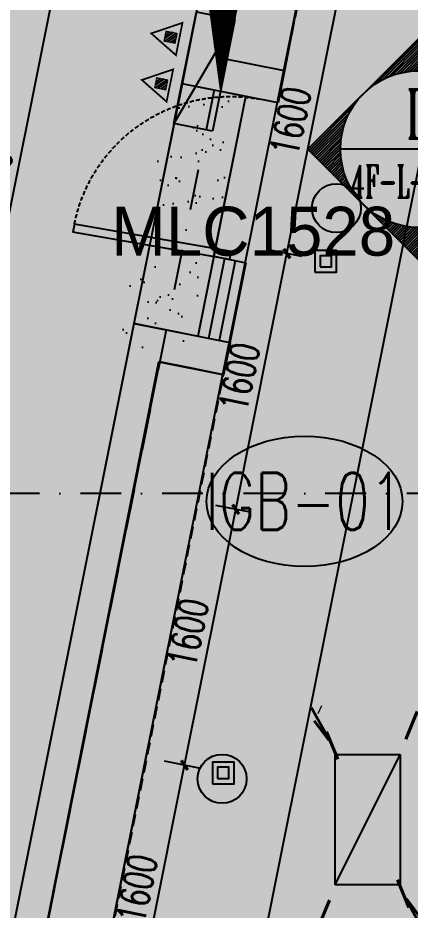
# Model space of a CAD drawing. Extents: x -354516 to 794396, y -401250 to -150594.
# Drawn here: x 13857 to 16260, y -354005 to -348533 of the extents above; entities that cross this region are included whole.
import ezdxf
from ezdxf.enums import TextEntityAlignment as Align

# ---------------------------------------------------------------- set-up
doc = ezdxf.new("R2010")
doc.units = 0
doc.header["$LTSCALE"] = 1000
doc.header["$MEASUREMENT"] = 0
for name, pattern in [('$0$HIDDEN', [0.375, 0.25, -0.125, 0, 0]), ('DASH', [0.35, 0.25, -0.1]), ('DASHDOT2', [0.5, 0.25, -0.125, 0, -0.125]), ('DOTE', [2.4200000000000004, 2, -0.2, 0.02, -0.2])]:
    doc.linetypes.add(name, pattern=pattern)
for name, color, linetype in [('0-吊顶材质', 251, 'Continuous'), ('0-吊顶边界', 36, 'Continuous'), ('0-灯具', 20, 'Continuous'), ('0-灯具修改0109', 140, 'Continuous'), ('A-轴线1', 1, 'DOTE'), ('A填-灰度80', 252, 'Continuous'), ('A标-文字', 7, 'Continuous'), ('A标-索引', 3, 'Continuous'), ('M-DUCT-S-DIFF', 6, 'DASH'), ('PUB_DIM', 3, 'Continuous'), ('S-PLT', 30, 'Continuous'), ('S-XP', 1, 'Continuous'), ('S-XP-LG', 32, 'Continuous'), ('S-消火栓', 20, 'Continuous'), ('SN', 3, 'Continuous'), ('text', 7, 'Continuous'), ('TWT_TEXT', 7, 'Continuous'), ('WALL', 2, 'Continuous'), ('WINDOW', 4, 'Continuous'), ('Z-110', 110, 'Continuous'), ('墙体', 7, 'Continuous'), ('家具1', 61, 'Continuous'), ('门图', 134, 'Continuous')]:
    doc.layers.add(name, color=color, linetype=linetype)
doc.layers.add('0-地面材质_material hatch', color=251, linetype='Continuous', transparency=0.3)
doc.layers.add('S-XIAO', color=30, linetype='Continuous', lineweight=5)
doc.layers.add('修改', color=1, linetype='Continuous', plot=False)
doc.styles.add('DIM_FONT', font='SIMPLEX', dxfattribs={"width": 0.7, "bigfont": 'GBCBIG'})
doc.styles.add('HT', font='romant.shx', dxfattribs={"width": 0.8, "bigfont": 'tjhts.shx'})
doc.styles.add('HZ', font='tjromans.shx', dxfattribs={"width": 0.7, "bigfont": 'tjhztxt.shx'})
doc.styles.add('romans', font='romans', dxfattribs={"width": 0.7})
doc.styles.add('Word-n', font='stylu.ttf')
doc.dimstyles.new('_TCH_ARCH&&50', dxfattribs={"dimscale": 0.5, "dimtxt": 350, "dimasz": 100, "dimexe": 250, "dimexo": 300, "dimgap": 100, "dimtad": 1, "dimdec": 0, "dimzin": 0, "dimdsep": 46, "dimtxsty": 'DIM_FONT', "dimblk": 'ARCHTICK', "dimcen": 0.09, "dimclrd": 3, "dimclre": 3, "dimclrt": 7, "dimazin": 2, "dimtfac": 1, "dimtdec": 0, "dimtix": 1, "dimtmove": 2, "dimatfit": 3, "dimfxl": 0, "dimtolj": 1, "dimtzin": 0, "dimarcsym": 0})

# ---------------------------------------------------------------- blocks, each defined once
blk = doc.blocks.new('TJ-FK3')
for p, q in [((0.5, 0.5000000000109139), (-0.5, 0.5000000000109139)), ((-0.5, 0.5000000000109139), (-0.5, -0.5000000000109139)), ((0.5, -0.5000000000109139), (0.5, 0.5000000000109139)), ((-0.5, -0.5000000000109139), (0.5, -0.5000000000109139))]:
    blk.add_line(p, q)
at = {"color": 95}
blk.add_line((-0.5, -0.5000000000109139), (0.5, 0.5000000000109139), dxfattribs=at)
at = {"color": 95, "style": 'romans'}
for height, rotation, text_generation_flag, width, p in [(0.654350400000001, 311.9912634688246, 4, 0.7999999999999938, (-0.946558161143912, 1.379098507117305)), (0.654350400000001, 48.00873653117544, 6, 0.7999999999999938, (0.946558161143912, 1.379098507117305)), (0.4436329971176305, 320.4926385295876, 4, 0.7999999999999909, (-0.7543717489952542, 0.9428834698555875)), (0.1337774737157268, 41.99126346882271, 4, 0.7999999999999959, (-0.8762879117875855, 0.7825028944571386)), (0.4436329971176255, 123.4898884080581, 6, 0.8000000000000188, (-0.9503797233537625, 0.7664512077863037)), (0.4436329971176255, 236.5101115919419, 4, 0.8000000000000188, (0.9503797233537625, 0.7664512077863037)), (0.4436329971176305, 39.50736147041247, 6, 0.7999999999999909, (0.7543717489952542, 0.9428834698555875)), (0.1337774737157268, 318.0087365311772, 6, 0.7999999999999959, (0.8762879117875855, 0.7825028944571386)), (0.4436329971176305, 219.5073614704124, 6, 0.7999999999999909, (-0.7543717489952542, -0.9428834698555875)), (0.4436329971176255, 56.51011159194187, 4, 0.8000000000000188, (-0.9503797233537625, -0.7664512077863037)), (0.4436329971176255, 303.4898884080581, 6, 0.8000000000000188, (0.9503797233537625, -0.7664512077863037)), (0.4436329971176305, 140.4926385295875, 4, 0.7999999999999909, (0.7543717489952542, -0.9428834698555875)), (0.1337774737157268, 138.0087365311773, 6, 0.7999999999999959, (-0.8762879117875855, -0.7825028944571386)), (0.1337774737157268, 221.9912634688228, 4, 0.7999999999999959, (0.8762879117875855, -0.7825028944571386)), (0.654350400000001, 228.0087365311754, 6, 0.7999999999999938, (-0.946558161143912, -1.379098507117305)), (0.654350400000001, 131.9912634688245, 4, 0.7999999999999938, (0.946558161143912, -1.379098507117305))]:
    blk.add_text('-', height=height, rotation=rotation, dxfattribs=dict(at, text_generation_flag=text_generation_flag, width=width)).set_placement(p)
blk = doc.blocks.new('$TwtSys$00000125')
blk.add_circle((0, 0, 1e-08), 0.6666666666666666)
blk = doc.blocks.new('GRID')
at = {"layer": '墙体', "color": 250, "linetype": 'DASHDOT2', "lineweight": -3}
for p, q in [((65920.86708765286, 80687.29082160734), (49202.54362327385, -2904.326500287803)), ((107436.3835067166, 33586.54070517188), (-19063.61649328339, 33586.54070517188))]:
    blk.add_line(p, q, dxfattribs=at)
blk = doc.blocks.new('xiao')
at = {"layer": 'S-XIAO', "linetype": 'Continuous'}
h = blk.add_hatch(dxfattribs=at)
h.set_pattern_fill('ANSI31', color=256, scale=10, angle=-27.85514941544428, style=0)
h.set_pattern_definition([(225.0000000001886, (-32119.98662151751, -392276.5569413826), (0.8838834764830884, -0.8838834764832807), [])])
h.paths.add_polyline_path([(349.9999999983702, 0.001130145043134689), (-349.9999999983702, -0.001130145043134689), (-350.0007749537472, 239.9988698530942)])
blk.add_lwpolyline([(349.9999999983702, 0.001130145043134689), (-349.9999999983702, -0.001130145043134689), (-350.0007749537472, 239.9988698530942), (349.9992250439245, 240.0011301422492)], close=True, dxfattribs=at)
blk = doc.blocks.new('xiao1')
at = {"layer": 'S-XP'}
for p, q in [((-347052.0687050391, 932788.2646059338), (-346852.0687045623, 932788.265252525)), ((-346852.0687045623, 932788.265252525), (-346852.0687040854, 932458.2646064106))]:
    blk.add_line(p, q, dxfattribs=at)
at = {"layer": 'S-XP', "linetype": 'Continuous', "ltscale": 2}
blk.add_line((-346852.0687040854, 932458.2646064106), (-346852.0649221491, 932788.2652525374), dxfattribs=at)
at = {"layer": 'S-XP-LG'}
blk.add_circle((-346852.0687040854, 932458.2646064106), 49.99999999999999, dxfattribs=at)
at = {"layer": 'S-XIAO', "xscale": -1}
blk.add_blockref('xiao', (-347402.0698671623, 932668.2634748761), dxfattribs=at)
blk = doc.blocks.new('TL-02')
at = {"layer": 'SN'}
blk.add_ellipse((0, 0), major_axis=(-6, 0), ratio=0.6666666666666666, dxfattribs=at)
at = {"layer": 'SN', "color": 6, "style": 'HZ', "width": 0.7}
blk.add_attdef('A', text='', height=4.5, dxfattribs=at).set_placement((0, 0), align=Align.MIDDLE_CENTER)
blk = doc.blocks.new('510I-01-LBBRestroom-plan-01$0$wtqyy')
at = {"layer": '0-灯具'}
for points in [[(-106.5, -26.5), (26.5, -26.5), (26.5, 106.5), (-106.5, 106.5)], [(-74.5, 5.5), (-5.5, 5.5), (-5.5, 74.5), (-74.5, 74.5)]]:
    blk.add_lwpolyline(points, close=True, dxfattribs=at)
blk = doc.blocks.new('_ArchTick')
at = {"color": 0, "linetype": 'ByBlock', "const_width": 0.4}
blk.add_lwpolyline([(-0.5, -0.5), (0.5, 0.5)], dxfattribs=at)
blk = doc.blocks.new('*D455')
at = {"layer": 'Defpoints', "color": 0}
for p in [(14877.71084461092, -353116.3577298363), (15115.28047737796, -353163.871580566), (14801.4951426435, -354732.8007579687)]:
    blk.add_point(p, dxfattribs=at)
at = {"layer": 'PUB_DIM', "color": 3, "lineweight": -2}
for p, q in [((14563.92550987644, -354685.286907239), (14877.71084461092, -353116.3577298363)), ((14968.19336699646, -353134.4542054347), (14755.13825262633, -353091.8432505602)), ((14654.408032262, -354703.3833828373), (14441.35291789185, -354660.7724279629))]:
    blk.add_line(p, q, dxfattribs=at)
at = {"layer": 'PUB_DIM', "color": 3, "lineweight": -2, "xscale": 50, "yscale": 50, "zscale": 50}
for p, rotation in [((14877.71084461092, -353116.3577298363), 78.6900851094065), ((14563.92550987644, -354685.286907239), 258.6900851094065)]:
    blk.add_blockref('_ArchTick', p, dxfattribs=dict(at, rotation=rotation))
at = {"layer": 'PUB_DIM', "color": 7, "insert": (14585.98832606064, -353873.856391334), "char_height": 175, "attachment_point": 5, "rotation": 78.6900851094065, "style": 'DIM_FONT'}
blk.add_mtext('\\A1;1600', dxfattribs=at)
blk = doc.blocks.new('*D456')
at = {"layer": 'Defpoints', "color": 0}
for p in [(15191.49617934541, -351547.4285524336), (15429.06581211244, -351594.9424031633), (15115.28047737796, -353163.871580566)]:
    blk.add_point(p, dxfattribs=at)
at = {"layer": 'PUB_DIM', "color": 3, "lineweight": -2}
for p, q in [((14877.71084461092, -353116.3577298363), (15191.49617934541, -351547.4285524336)), ((15281.97870173094, -351565.525028032), (15068.92358736083, -351522.9140731575)), ((14968.19336699646, -353134.4542054347), (14755.13825262633, -353091.8432505602))]:
    blk.add_line(p, q, dxfattribs=at)
at = {"layer": 'PUB_DIM', "color": 3, "lineweight": -2, "xscale": 50, "yscale": 50, "zscale": 50}
for p, rotation in [((15191.49617934541, -351547.4285524336), 78.6900851094065), ((14877.71084461092, -353116.3577298363), 258.6900851094065)]:
    blk.add_blockref('_ArchTick', p, dxfattribs=dict(at, rotation=rotation))
at = {"layer": 'PUB_DIM', "color": 7, "insert": (14899.77366079514, -352304.9272139313), "char_height": 175, "attachment_point": 5, "rotation": 78.6900851094065, "style": 'DIM_FONT'}
blk.add_mtext('\\A1;1600', dxfattribs=at)
blk = doc.blocks.new('*D457')
at = {"layer": 'Defpoints', "color": 0}
for p in [(15505.28151407991, -349978.4993750309), (15742.85114684691, -350026.0132257606), (15429.06581211244, -351594.9424031633)]:
    blk.add_point(p, dxfattribs=at)
at = {"layer": 'PUB_DIM', "color": 3, "lineweight": -2}
for p, q in [((15595.76403646541, -349996.5958506293), (15382.70892209532, -349953.9848957548)), ((15191.49617934543, -351547.4285524336), (15505.28151407991, -349978.4993750309)), ((15281.97870173094, -351565.525028032), (15068.92358736084, -351522.9140731575))]:
    blk.add_line(p, q, dxfattribs=at)
at = {"layer": 'PUB_DIM', "color": 3, "lineweight": -2, "xscale": 50, "yscale": 50, "zscale": 50}
for p, rotation in [((15505.28151407991, -349978.4993750309), 78.6900851094065), ((15191.49617934543, -351547.4285524336), 258.6900851094065)]:
    blk.add_blockref('_ArchTick', p, dxfattribs=dict(at, rotation=rotation))
at = {"layer": 'PUB_DIM', "color": 7, "insert": (15213.55899552965, -350735.9980365286), "char_height": 175, "attachment_point": 5, "rotation": 78.6900851094065, "style": 'DIM_FONT'}
blk.add_mtext('\\A1;1600', dxfattribs=at)
blk = doc.blocks.new('*D458')
at = {"layer": 'Defpoints', "color": 0}
for p in [(15819.0668488144, -348409.5701976282), (16056.63648158136, -348457.0840483579), (15742.85114684691, -350026.0132257606)]:
    blk.add_point(p, dxfattribs=at)
at = {"layer": 'PUB_DIM', "color": 3, "lineweight": -2}
for p, q in [((15505.28151407992, -349978.4993750309), (15819.0668488144, -348409.5701976282)), ((15909.54937119986, -348427.6666732266), (15696.49425682981, -348385.0557183521)), ((15595.76403646541, -349996.5958506293), (15382.70892209533, -349953.9848957548))]:
    blk.add_line(p, q, dxfattribs=at)
at = {"layer": 'PUB_DIM', "color": 3, "lineweight": -2, "xscale": 50, "yscale": 50, "zscale": 50}
for p, rotation in [((15819.0668488144, -348409.5701976282), 78.6900851094065), ((15505.28151407992, -349978.4993750309), 258.6900851094065)]:
    blk.add_blockref('_ArchTick', p, dxfattribs=dict(at, rotation=rotation))
at = {"layer": 'PUB_DIM', "color": 7, "insert": (15527.34433026414, -349167.0688591259), "char_height": 175, "attachment_point": 5, "rotation": 78.6900851094065, "style": 'DIM_FONT'}
blk.add_mtext('\\A1;1600', dxfattribs=at)
blk = doc.blocks.new('*D465')
at = {"layer": 'Defpoints', "color": 0}
for p in [(13881.48575727022, -347598.3454899978), (14216.70207473998, -347665.3893051655), (13116.60849185189, -351422.6052554732)]:
    blk.add_point(p, dxfattribs=at)
at = {"layer": 'PUB_DIM', "color": 3, "lineweight": -2}
for p, q in [((13451.8430964687, -351489.6527281004), (14216.70207473998, -347665.3893051655)), ((14028.57281207276, -347627.7631430231), (14339.27462040876, -347689.9040160199)), ((13263.69554665442, -351452.0229084985), (13574.41564213748, -351514.1674389548))]:
    blk.add_line(p, q, dxfattribs=at)
at = {"layer": 'PUB_DIM', "color": 3, "lineweight": -2, "xscale": 50, "yscale": 50, "zscale": 50}
for p, rotation in [((14216.70207473998, -347665.3893051655), 78.68997685959259), ((13451.8430964687, -351489.6527281004), 258.6899768595926)]:
    blk.add_blockref('_ArchTick', p, dxfattribs=dict(at, rotation=rotation))
at = {"layer": 'PUB_DIM', "color": 7, "insert": (13699.44278536868, -349550.554834693), "char_height": 175, "attachment_point": 5, "rotation": 78.68997685959258, "style": 'DIM_FONT'}
blk.add_mtext('\\A1;3900', dxfattribs=at)
blk = doc.blocks.new('xhs1')
at = {"layer": 'S-消火栓'}
h = blk.add_hatch(dxfattribs=at)
h.set_pattern_fill('ANSI31', color=3, scale=107.77536, angle=90, style=0)
h.set_pattern_definition([(225, (15349.22414695204, 4699.880979277354), (-9.526085987602677, 9.52608598760267), [])])
h.paths.add_polyline_path([(-182.0844529529859, -329.4807906502392), (-182.0844529529859, -399.5452177326424), (-119.9356974067923, -399.5452177326424), (-119.9356974067923, -329.4807906502392)])
h = blk.add_hatch(dxfattribs=at)
h.set_pattern_fill('ANSI31', color=3, scale=107.77536, angle=90, style=0)
h.set_pattern_definition([(225, (15640.3706242311, 4699.880979277354), (-9.526085987602677, 9.52608598760267), [])])
h.paths.add_polyline_path([(109.0620243260928, -329.4807906502392), (109.0620243260928, -399.5452177326424), (171.2107798719953, -399.5452177326424), (171.2107798719953, -329.4807906502392)])
at = {"layer": 'S-消火栓', "color": 3}
for p, q in [((325, 0), (-375, -240)), ((325, 0), (-375, 0)), ((-375, 0), (-375, -240)), ((325, -240), (325, 0)), ((-375, -240), (325, -240))]:
    blk.add_line(p, q, dxfattribs=at)
for points, const_width in [([(-252.1750171521417, -310.5675039194757), (-151.0737549040205, -485.6800268428051), (-49.97249265562277, -310.5675039194757), (-252.1750171521417, -310.5675039194757), (-151.0737549040205, -485.6800268428051)], 10.777536), ([(-182.0844529529859, -329.4807906502392), (-182.0844529529859, -399.5452177326424), (-119.9356974067923, -399.5452177326424), (-119.9356974067923, -329.4807906502392), (-182.0844529529859, -329.4807906502392)], 6.466521600000001), ([(38.97146012692247, -310.5675039194757), (140.0727223750437, -485.6800268428051), (241.1739846234414, -310.5675039194757), (38.97146012692247, -310.5675039194757), (140.0727223750437, -485.6800268428051)], 10.777536), ([(109.0620243260928, -329.4807906502392), (109.0620243260928, -399.5452177326424), (171.2107798719953, -399.5452177326424), (171.2107798719953, -329.4807906502392), (109.0620243260928, -329.4807906502392)], 6.466521600000001)]:
    blk.add_lwpolyline(points, dxfattribs=dict(at, const_width=const_width))
blk.add_solid([(-375, 0), (-375, -240), (325, 0)], dxfattribs=at)
blk = doc.blocks.new('A$C3EF60822')
at = {"layer": 'A填-灰度80'}
h = blk.add_hatch(dxfattribs=at)
h.set_pattern_fill('ANSI31', color=256, scale=10, style=0)
h.set_pattern_definition([(44.99999999999999, (-498751.2942502147, -165054.4324314244), (-11.22532015133644, 11.22532015133644), [])])
edge = h.paths.add_edge_path()
edge.add_line((-452.4577598054893, 451.4783826828934), (0.348541596555151, 904.2846840849379))
edge.add_line((0.3485415964532876, 904.2846840848797), (0.3485415964532876, 639.0368938516767))
edge.add_ellipse((0.3485415966715664, -1.327918719151057), major_axis=(-452.806301402132, 452.8063014021317), ratio=0.999999999999968, start_angle=-44.9999999999853, end_angle=1.103016363531548e-11)
edge = h.paths.add_edge_path()
edge.add_line((-905.2640612074174, -1.327918719442096), (-452.4577598055475, 451.478382682777))
edge.add_ellipse((0.3485415964387357, -1.327918719151057), major_axis=(-452.8063014020444, 452.8063014020444), ratio=0.9999999999999679, start_angle=0, end_angle=89.99999999999818)
edge.add_line((-452.4577598054893, -454.1342201211955), (-905.2640612073592, -1.327918719354784))
edge = h.paths.add_edge_path()
edge.add_line((0.348541596904397, -906.9405215235893), (-452.457759805664, -454.1342201211664))
edge.add_ellipse((0.3485415966715664, -1.327918719267473), major_axis=(452.8063014021027, 452.8063014021026), ratio=0.9999999999999467, start_angle=179.9999999999779, end_angle=224.9999999999807)
edge.add_line((0.3485415964387357, -641.6927312901244), (0.3485415969626047, -906.9405215235893))
at = {"color": 60}
for p, q in [((0.3485415964532876, 904.2846840848797), (0.2468180223368108, 640.3647650049534)), ((640.3648125708569, 3.403984010219574e-07), (-640.3648125708569, -3.403984010219574e-07)), ((0.3485415964387357, -906.9405215235893), (0, -640.3648125708569))]:
    blk.add_line(p, q, dxfattribs=at)
for points in [[(0.3485415964387357, -906.9405215235893), (-905.2640612074174, -1.327918719034642), (0.3485415964532876, 904.2846840848797)], [(0.3485415964532876, 904.2846840848797), (0.3485415964387357, 640.3647177177481)], [(0.3485415964387357, -640.3647177177481), (0.3485415964387357, -906.9405215235893)]]:
    blk.add_lwpolyline(points, dxfattribs=at)
blk.add_circle((0, 0), 640.3648125708894, dxfattribs=at)
at = {"layer": 'A标-文字', "color": 4, "style": 'HT', "width": 0.7}
for tag, p in [('X', (150.9757389156131, 346.4964550924499)), ('XX', (337.5704697009757, -202.5753468793408))]:
    blk.add_attdef(tag, text='', height=350, rotation=0.5956162215543248, dxfattribs=at).set_placement(p, align=Align.MIDDLE_CENTER)

msp = doc.modelspace()

# ---------------------------------------------------------------- hatches: boundary and pattern name
at = {"layer": '0-吊顶材质'}
h = msp.add_hatch(dxfattribs=at)
h.set_pattern_fill('EARTH', color=256, scale=1500)
h.set_pattern_definition([(0, (-498310856.1664238, -3090192758.000448), (375, 375), [375, -375]), (0, (-498310856.1664238, -3090192617.375448), (375, 375), [375, -375]), (0, (-498310856.1664238, -3090192476.750448), (375, 375), [375, -375]), (90, (-498310809.2914238, -3090192429.875448), (-374.9999999999999, 375), [375, -375]), (90, (-498310668.6664238, -3090192429.875448), (-374.9999999999999, 375), [375, -375]), (90, (-498310528.0414238, -3090192429.875448), (-374.9999999999999, 375), [375, -375])])
h.paths.add_polyline_path([(8103.715947450517, -373809.9999981248), (8639.715947510122, -371129.9999981248), (7976.840821505903, -371129.9999981248), (8738.302715362428, -367322.7170214974), (8934.41899228227, -367361.9395394647), (9267.810253204225, -365694.9518947923), (9071.694625080941, -365655.7287693345), (11035.34246498477, -355837.570359739), (11231.45859998596, -355876.7935872399), (11564.85000288617, -354209.805232557), (11368.73437476289, -354170.5821070992), (12441.28369623554, -348807.8642034852), (12637.39983123672, -348847.0874309861), (12970.79123413694, -347180.0990763032), (12774.67560601365, -347140.8759508454), (14767.72463196647, -337175.6308198296), (14963.83627075088, -337214.8531475388), (16276.80600690973, -330650.0000014626), (16308.88263005149, -330650.0000014626), (16308.88263005149, -330250.0000014626), (18600.12075472009, -330249.9976330125), (14873.46548003089, -348859.6853342378), (14208.45011252296, -352207.303636583), (13914.41983330381, -353678.1194091165), (9888.346155883191, -373808.8313942277)])
h = msp.add_hatch(dxfattribs=at)
h.set_pattern_fill('AR-SAND', color=256, scale=112.5)
h.set_pattern_definition([(37.50000000000001, (-498310856.1664238, -3090192758.000448), (-7.086752787330918, 216.7676740139804), [0, -171, 0, -191.25, 0, -182.8125]), (7.499999999999999, (-498310856.1664238, -3090192758.000448), (199.0998793426193, 317.4914323383458), [0, -92.25, 0, -154.125, 0, -59.0625]), (327.5, (-498310994.5414238, -3090192758.000448), (350.3409594470432, 0.636643522908556), [0, -56.25, 0, -202.5, 0, -264.375]), (317.5, (-498310994.5414238, -3090192758.000448), (338.189243014383, 98.73850105510306), [0, -28.125, 0, -132.75, 0, -151.875])])
edge = h.paths.add_edge_path()
edge.add_line((13410.05272179973, -363949.9960022294), (12472.26006251705, -363949.9986601197))
edge.add_line((12472.26006251705, -363949.9986601197), (14236.00433451068, -355100.8009658181))
edge.add_arc((14199.67292004955, -354803.0090446793), 299.9999999537706, 276.9558630907644, 420.5558898083394)
edge.add_line((14347.14521843326, -354541.7583580338), (15580.64391029012, -348385.2215390527))
edge.add_arc((15542.74984276426, -348087.6244292581), 300.0000001862731, 277.2566184408639, 420.0396307268638)
edge.add_line((15692.57010150087, -347827.7131171548), (17472.25979489219, -338949.9999981248))
edge.add_line((17472.25979489219, -338949.9999981248), (18410.05192333591, -338950.0000014626))
edge.add_line((18410.05192333591, -338950.0000014626), (13410.05272179973, -363949.9960022294))
h = msp.add_hatch(dxfattribs=at)
h.set_pattern_fill('AR-SAND', color=256, scale=112.5)
h.set_pattern_definition([(37.50000000000001, (-498310195.5286549, -3090189488.794443), (-7.086752787330918, 216.7676740139804), [0, -171, 0, -191.25, 0, -182.8125]), (7.499999999999999, (-498310195.5286549, -3090189488.794443), (199.0998793426193, 317.4914323383458), [0, -92.25, 0, -154.125, 0, -59.0625]), (327.5, (-498310333.9036549, -3090189488.794443), (350.3409594470432, 0.636643522908556), [0, -56.25, 0, -202.5, 0, -264.375]), (317.5, (-498310333.9036549, -3090189488.794443), (338.189243014383, 98.73850105510306), [0, -28.125, 0, -132.75, 0, -151.875])])
h.paths.add_polyline_path([(14960.45869010818, -350486.0789718949), (15254.33486592901, -349015.0603609406), (14862.39626497161, -348936.759912523), (14568.23872012031, -350407.5476365411)])
at = {"layer": '0-地面材质_material hatch'}
h = msp.add_hatch(dxfattribs=at)
h.set_pattern_fill('ANSI35', color=256, scale=1500)
h.set_pattern_definition([(45, (-498310856.1664237, -3090192758.000448), (-265.1650429449553, 265.1650429449554), []), (45, (-498310591.0013812, -3090192758.000448), (-265.1650429449553, 265.1650429449554), [468.75, -93.75, 0, -93.75])])
h.paths.add_polyline_path([(11204.4291444663, -368249.5220680558), (11202.84258767404, -368249.5220680558), (12024.33357074299, -364149.9999366127), (11820.37277748623, -364149.9999981247), (12883.12150331774, -358789.531920942), (13283.04164013419, -358869.4359713871), (13573.27594378743, -357397.8632761318), (13186.27167370357, -357320.505496534), (14564.80056264438, -350406.8581114136), (14959.43440664373, -350485.7868655948), (15253.92366540991, -349014.978212717), (14859.82582500019, -348936.2442469918), (15580.30678048172, -345344.8593139969), (15972.52623797323, -345422.9472684796), (16268.12977726128, -343952.5956239636), (15875.41756441631, -343873.8191500031), (16903.21213295498, -338750.5665512406), (17104.33354630508, -338750.000058683), (18804.33355840483, -330249.9999981247), (18008.87795325556, -330249.9999981247), (18008.87795325554, -330249.99999833), (17008.87795331514, -330249.9999978532), (17008.87795331516, -330249.9999981247), (16308.8826300744, -330249.9999981247), (16308.8826300744, -330650.0000014626), (15508.8826300148, -330650.0000014626), (15508.8826300744, -329850.0000014626), (16134.40212591925, -329850.0000014626), (16134.40212597885, -329450.0782871567), (-15658.7115974804, -329450.0000014626), (-15658.7115974804, -329750.0000014626), (-15208.88730606995, -329750.0000014626), (-15208.88730606995, -330550.0000014626), (-16408.88730606995, -330550.0000014626), (-16408.88730640482, -329544.5703533465), (-18499.99999990599, -329544.5703542714), (-18499.99999990308, -330244.5703498409), (-18805.41948791261, -330244.5703498409), (-17104.33356473408, -338749.9999981247), (-16900.37296298704, -338749.9990659081), (-16529.80953899584, -340602.8161859833), (-16922.00629271229, -340681.1682076525), (-16627.75313831528, -342152.4322919916), (-16235.60150614939, -342073.8563499771), (-14201.79595485888, -352205.7793073975), (-14597.50992849115, -352285.1138099988), (-14296.20185884479, -353754.5603594144), (-13914.73662087879, -353678.180777105), (-12594.53895631991, -360279.1691003166), (-12986.81325973207, -360357.4053900937), (-12692.59688544137, -361828.4872615468), (-12300.3728315588, -361749.9997239434), (-11820.37283215485, -364149.9997210823), (-12024.33381018601, -364149.9995751702), (-10724.35945661586, -370649.9999980944), (-13199.99999994277, -370649.9999980944), (-13199.99999992869, -372649.9999981184), (-10324.42009220173, -372649.9999980939), (-10092.53203288279, -373808.8313947045), (-8103.715945577242, -373809.9999981247), (-8639.715949451544, -371130.0000014626), (8639.715949619196, -371130.0000014626), (8103.715948009871, -373809.9999981247), (10092.56727918424, -373808.8313942276), (10324.40867567861, -372649.999998093), (13200.00000007131, -372649.9999980847), (13200.00000007131, -370649.9999980934), (10724.35945679504, -370649.9999980934)])
h.paths.add_polyline_path([(-7647.001256084062, -368699.9951997124), (-13983.25311008654, -337018.7358894669), (-14963.84362230263, -337214.8549285256), (-15856.80864057503, -332750.0011282288), (-14582.05910334549, -332750.0031314217), (-14228.40829566679, -334518.2571697556), (-13689.08892402611, -334410.3932953202), (-13689.07890671356, -334410.3912954701), (-12610.4401634918, -334194.6635465993), (-12610.45018080435, -334194.6655469261), (-11237.6372348424, -333920.1029577576), (-11237.62721814898, -333920.100957751), (-10158.98847486761, -333704.3732088802), (-10158.98847488127, -333704.3732056938), (-9178.41781589947, -333508.2590737664), (-9129.577432369806, -333752.4609914147), (14637.0002884511, -333750.0000014626), (8227.000288451098, -365799.9999981247), (7646.961810434244, -368699.9971995674), (7000.000000024222, -368699.9971995674), (6985.295029664419, -368699.9951997124), (6099.989983344458, -368699.9951963745), (6100.000000060796, -368699.9951996804), (5000.000000060796, -368699.9951996804), (5000.000000083826, -368699.9971995674), (3799.990357125185, -368699.9971995674), (-6950.117393529035, -368699.9971995674)], flags=16)
h.paths.add_polyline_path([(-8934.416185235597, -367361.940027269), (-9267.817872082807, -365694.9537291848), (-9071.702243959524, -365655.730603727), (-9042.284823810674, -365802.8177051865), (-8650.05201921425, -365724.37114385), (-8679.459155416109, -365577.2819862686), (-8483.349074577905, -365538.0599699341), (-8149.961928581812, -367205.0491752945), (-8346.078063821413, -367244.2724023186), (-8375.484665965654, -367097.1831369721), (-8767.72775427065, -367175.6317553841), (-8738.300050234415, -367322.7167997681)], flags=16)
h.paths.add_polyline_path([(-11231.44565091095, -355876.7913084351), (-11564.84733775816, -354209.8050103508), (-11368.73170963488, -354170.5818848931), (-11339.31428948603, -354317.6689863526), (-10947.0814848896, -354239.2224250161), (-10976.48862109146, -354092.1332674347), (-10780.37854025326, -354052.9112511002), (-10446.99139425717, -355719.9004564606), (-10643.10752949677, -355759.1236834847), (-10672.51413164101, -355612.0344181382), (-11064.757219946, -355690.4830365502), (-11035.32951590977, -355837.5680809342)], flags=16)
h.paths.add_polyline_path([(8149.961928749464, -367205.0491752945), (8483.349074745558, -365538.0599699341), (8679.459155583761, -365577.2819862686), (8650.052019381903, -365724.37114385), (9042.284823978327, -365802.8177051865), (9071.702244127177, -365655.730603727), (9267.81787225046, -365694.9537291848), (8934.41618540325, -367361.940027269), (8738.300050402067, -367322.7167997681), (8767.727754438303, -367175.6317553841), (8375.484666133307, -367097.1831369721), (8346.078063989065, -367244.2724023186)], flags=16)
h.paths.add_polyline_path([(-12637.3868819829, -348847.0851517044), (-12970.78856883011, -347180.0988536202), (-12774.67294070683, -347140.8757281624), (-12745.25552055798, -347287.9628296219), (-12353.02271596155, -347209.5162682854), (-12382.42985216341, -347062.4271107041), (-12186.31977132521, -347023.2050943695), (-11852.93262532911, -348690.1942997299), (-12049.04876056872, -348729.417526754), (-12078.45536271296, -348582.3282614075), (-12470.69845101795, -348660.7768798195), (-12441.27074698172, -348807.8619242035)], flags=16)
h.paths.add_polyline_path([(10446.99139442482, -355719.9004564606), (10780.37854042091, -354052.9112511002), (10976.48862125912, -354092.1332674347), (10947.08148505726, -354239.2224250161), (11339.31428965368, -354317.6689863526), (11368.73170980253, -354170.5818848931), (11564.84733792581, -354209.8050103508), (11231.4456510786, -355876.7913084351), (11035.32951607742, -355837.5680809342), (11064.75722011366, -355690.4830365502), (10672.51413180866, -355612.0344181382), (10643.10752966442, -355759.1236834847)], flags=16)
h.paths.add_polyline_path([(11852.93262549677, -348690.1942997299), (12186.31977149286, -347023.2050943695), (12382.42985233106, -347062.4271107041), (12353.02271612921, -347209.5162682854), (12745.25552072563, -347287.9628296219), (12774.67294087448, -347140.8757281624), (12970.78856899776, -347180.0988536202), (12637.38688215055, -348847.0851517044), (12441.27074714937, -348807.8619242035), (12470.69845118561, -348660.7768798195), (12078.45536288061, -348582.3282614075), (12049.04876073637, -348729.417526754)], flags=16)
h.paths.add_polyline_path([(14149.98015388288, -337205.0568271004), (14483.36729987898, -335538.06762174), (14679.47738071718, -335577.2896380745), (14650.07024451532, -335724.3787956559), (15042.30304911175, -335802.8253569924), (15071.7204692606, -335655.7382555329), (15267.83609738388, -335694.9613809906), (14934.43441053667, -337361.9476790749), (14738.31827553549, -337322.724451574), (14767.74597957172, -337175.63940719), (14375.50289126673, -337097.190788778), (14346.09628912248, -337244.2800541245)], flags=16)
h = msp.add_hatch(dxfattribs=at)
h.set_pattern_fill('AR-CONC', color=256, scale=75)
h.set_pattern_definition([(49.99999999999999, (-498310856.1664238, -3090192758.000448), (537.9451369505651, -47.06410123694633), [56.25, -618.75]), (355, (-498310856.1664238, -3090192758.000448), (-104.06350020975, 564.1441002750089), [45, -495]), (100.45144446, (-498310811.3376631, -3090192761.922456), (433.881635045334, 517.0799932264721), [47.80514399999991, -525.8565839999986]), (46.18420000000002, (-498310856.1664238, -3090192608.000448), (800.4309980036793, -124.1394605948074), [84.37499999999983, -928.1249999999986]), (96.63563549, (-498310789.463865, -3090192618.345428), (700.9964592556713, 730.5889505809129), [71.7077565, -788.7853199999998]), (351.1841639899999, (-498310856.1664238, -3090192608.000448), (700.9964587910798, 730.5889502024926), [67.5, -742.5000007499999]), (21, (-498310781.1664238, -3090192645.500448), (447.6802890888462, -301.9641679990041), [56.25, -618.75]), (326.0000000000001, (-498310781.1664238, -3090192645.500448), (182.4864989411863, 543.8625337851397), [45, -495]), (71.45144474, (-498310743.8597333, -3090192670.664129), (630.1667825474783, 241.8983646047654), [47.8051425, -525.856584]), (37.50000000000001, (-498310856.1664238, -3090192758.000448), (9.119891487968001, 249.6703903734836), [0, -488.9999999999999, 0, -502.5, 0, -496.875]), (7.499999999999999, (-498310856.1664238, -3090192758.000448), (197.3021530816115, 295.8087839117702), [0, -286.5, 0, -477.75, 0, -189.375]), (327.5, (-498311023.4164238, -3090192758.000448), (400.3668271293068, -16.91615380078482), [0, -187.5, 0, -585, 0, -776.25]), (317.5, (-498311098.4164238, -3090192758.000448), (437.3896270067897, 75.07873674923829), [0, -243.75, 0, -388.5, 0, -551.25])])
h.paths.add_polyline_path([(12472.25638580451, -363949.9888048493), (12503.6348581327, -363793.0957985245), (12111.39802974591, -363714.6487555825), (13048.99857556949, -359026.6748895966), (13441.22250688205, -359105.163037809), (13480.44558256993, -358909.0468535744), (13283.04174210823, -358869.4359917637), (13573.29245056904, -357397.7801194187), (13770.71308720241, -357437.3070001923), (13813.84172541032, -357242.0592885338), (13421.31311953197, -357163.9950914704), (14725.32692778239, -350643.0137410485), (15117.35159462819, -350721.4183521591), (15156.56627822051, -350525.3441276871), (14959.59179626091, -350485.8187152601), (15253.77445290668, -349014.905431912), (15450.76492458711, -349054.3468671166), (15489.96242129931, -348858.3565626465), (15097.87227851281, -348779.8945889794), (15738.16794294248, -345579.993238958), (16130.52994388471, -345658.5090318047), (16169.75301951299, -345462.3928480469), (15972.5729871421, -345423.0005990124), (16268.12786102583, -343952.3183780765), (16463.94285631309, -343991.4376211487), (16503.14916277061, -343795.40528396), (16112.28186804185, -343717.2321458184), (17048.62119007239, -339028.4315166794), (17440.85801851878, -339106.8785600983), (17472.23636311421, -338949.9861917816), (28663.02513820062, -338949.4882088028), (28664.41386425624, -339850.0971746765), (28866.98744130263, -339850.0968327843), (24125.06425225863, -363049.8828559243), (23741.09465909133, -363049.8831591927), (23741.09536868463, -363949.4726777397)])
at = {"layer": 'WALL'}
h = msp.add_hatch(color=250, dxfattribs=at)
h.dxf.hatch_style = 1
h.paths.add_polyline_path([(15581.31079823769, -345344.6170629297), (14862.39626501387, -348936.7599125998), (15450.77436111441, -349054.3045200779), (15489.97228553826, -348858.3148979582), (15293.85615040006, -348819.0916709307), (15097.76954489431, -348779.8301074251), (15738.1697941394, -345579.9933118926), (15934.3030443388, -345619.263637861), (16130.41917678051, -345658.4868783707), (16169.63400927879, -345462.412715879)])
h = msp.add_hatch(color=250, dxfattribs=at)
h.dxf.hatch_style = 1
h.paths.add_polyline_path([(14725.1402691759, -350642.9324057765), (14921.2354622201, -350682.1951118391), (15117.35159466069, -350721.4183523464), (15156.57482528363, -350525.3021992319), (15156.46563149354, -350525.3021724676), (14960.34949645173, -350486.0789449586), (14960.45869014541, -350486.0789722049), (14568.23872019009, -350407.5476367185), (13186.27167370419, -357320.5054963545), (13774.64527334806, -357438.0492055423), (13813.84319777148, -357242.0595834254), (13617.7270626333, -357202.8363563977), (13617.74396800963, -357202.7518295048), (13421.60239501536, -357163.5671889471)])

# ---------------------------------------------------------------- linework, layer by layer
at = {"layer": '0-吊顶边界'}
for points in [[(8103.715947450517, -373809.9999981248), (8639.715947510122, -371129.9999981248), (7976.840821505903, -371129.9999981248), (8738.302715362428, -367322.7170214974), (8934.41899228227, -367361.9395394647), (9267.810253204225, -365694.9518947923), (9071.694625080941, -365655.7287693345), (11035.34246498477, -355837.570359739), (11231.45859998596, -355876.7935872399), (11564.85000288617, -354209.805232557), (11368.73437476289, -354170.5821070992), (12441.28369623554, -348807.8642034852), (12637.39983123672, -348847.0874309861), (12970.79123413694, -347180.0990763032), (12774.67560601365, -347140.8759508454), (14767.72463196647, -337175.6308198296), (14963.83627075088, -337214.8531475388), (16276.80600690973, -330650.0000014626), (16308.88263005149, -330650.0000014626), (16308.88263005149, -330250.0000014626), (18600.12028163802, -330249.9999981248), (14208.45011252296, -352207.303636583), (13914.42033440006, -353678.1169033372), (9888.354002417444, -373808.8313942277)], [(14960.45869010818, -350486.0789718949), (15254.33486592901, -349015.0603609406), (14862.39626497161, -348936.759912523), (14568.23872012031, -350407.5476365411)]]:
    msp.add_lwpolyline(points, close=True, dxfattribs=at)
for points in [[(13410.05272179973, -363949.9960022294), (12472.26006251705, -363949.9986601197), (14236.00433451068, -355100.8009658181, 0.7238794543061171), (14347.14521843326, -354541.7583580338), (15580.64391029012, -348385.2215390527, 0.7184605055316894), (15692.57010150087, -347827.7131171548), (17472.25979489219, -338949.9999981248), (18410.05192333591, -338950.0000014626)], [(15489.90119075906, -348858.3228125894), (15097.81111002099, -348779.8605289781), (15738.18627095353, -345580.0184398019), (16130.54820990693, -345658.5345425927), (15692.57010150087, -347827.7131171548, 1.391864954466802), (15580.64391017091, -348385.2215390527)], [(13813.22233492267, -357241.8697629296), (13420.7866306318, -357163.3384313905), (14719.49651700389, -350641.824227842), (15111.5127298249, -350720.2711086594), (14347.14521843326, -354541.7583580338, 1.381445479701536), (14236.00433451068, -355100.8009658181)]]:
    msp.add_lwpolyline(points, format="xyb", close=True, dxfattribs=at)
at = {"layer": '0-地面材质_material hatch', "color": 250}
msp.add_line((15057.71930137187, -349995.4540577896), (15253.60872153188, -349014.9152942272), dxfattribs=at)
at = {"layer": '0-灯具', "linetype": '$0$HIDDEN', "ltscale": 0.005, "const_width": 50}
msp.add_lwpolyline([(18288.57855946984, -338950.0065670335), (13288.55435616936, -363949.9976048791)], dxfattribs=at)
at = {"layer": '0-灯具修改0109'}
msp.add_lwpolyline([(15861.31625620567, -357415.5941671398, 0, 75, 0.5), (15861.31625620567, -356640.4145575811, 0, 75, 0.5), (15861.31625620567, -355946.8339612782, 0, 75, 0.5), (15861.31625620567, -355212.4545927723, 0, 75, 0.5), (15861.31625620567, -354518.8725276198, 0, 75, 0.5), (15861.31625620567, -353743.6943869109, 0, 75, 0.5), (15861.31625620567, -352764.5209163364, 0, 75, 0.5), (16473.7253473351, -352764.5209163364, 0, 75, 0.5), (16473.7253473351, -352111.7390922369, 0, 75, 0.5), (16473.7253473351, -351214.1646349186, 0, 75, 0.5), (16473.7253473351, -350357.3874809537, 0, 75, 0.5), (17045.30437061528, -350357.3874809537, 0, 75, 0.5), (17045.30437061528, -349582.2093402448, 0, 75, 0.5), (17045.30437061528, -348725.4321862797, 0, 75, 0.5), (17045.30437061528, -348031.851589977, 0, 75, 0.5)], format="xyseb", dxfattribs=at)
at = {"layer": 'WALL', "color": 0}
for p, q in [((15581.31079823769, -345344.6170629297), (14862.39626501387, -348936.7599125998)), ((15738.1697941394, -345579.9933118926), (15097.76954489431, -348779.8301074251)), ((15293.8730557809, -348819.0071440364), (15097.76954489431, -348779.8301074251)), ((15293.85615040006, -348819.0916709307), (15293.8730557809, -348819.0071440364)), ((15489.97228553826, -348858.3148979582), (15293.85615040006, -348819.0916709307)), ((15489.97228553826, -348858.3148979582), (15450.77436111441, -349054.3045200779)), ((15450.77436111443, -349054.3045200779), (14862.39626501387, -348936.7599125998)), ((14568.23872019009, -350407.5476367185), (13186.27167370419, -357320.5054963545)), ((15156.56642715908, -350525.3441898546), (14568.23872019009, -350407.5476367185)), ((15156.57482528363, -350525.3021992319), (15117.35159466069, -350721.4183523464)), ((14725.1402691759, -350642.9324057765), (13421.60239501536, -357163.5671889471)), ((14921.2354622201, -350682.1951118391), (14725.1402691759, -350642.9324057765)), ((14921.2354622201, -350682.1951118391), (14921.23545952251, -350682.1951253187)), ((15117.35159466069, -350721.4183523464), (14921.23545952251, -350682.1951253187))]:
    msp.add_line(p, q, dxfattribs=at)
at = {"layer": 'WINDOW'}
for p, q in [((15057.63505531921, -349995.8743498807), (14959.36651609222, -350486.1225464079)), ((15057.66030374668, -349995.7483889562), (14959.37493224262, -350486.0805593936)), ((15253.73433393012, -350035.1817655715), (15155.46579470313, -350525.4299620987)), ((15253.75962468119, -350035.0555934981), (15155.47421085282, -350525.3879750856))]:
    msp.add_line(p, q, dxfattribs=at)
at = {"layer": 'WINDOW', "color": 3}
for p, q in [((15123.00148152286, -350008.9768217776), (15024.73294229586, -350499.2250183048)), ((15188.36790772647, -350022.0792936746), (15090.09936849948, -350512.3274902018))]:
    msp.add_line(p, q, dxfattribs=at)
at = {"layer": 'WINDOW'}
msp.add_lwpolyline([(15057.71930137187, -349995.4540577896), (15057.71930137187, -349995.4540577896), (15253.81862233423, -350034.761262337)], dxfattribs=at)
at = {"layer": '修改'}
msp.add_lwpolyline([(12742.3778804725, -357511.7282215616, 0, 100, 0.52056705), (12951.10554634203, -356533.7544174643, 0, 100, 0.52056705), (13159.83321221157, -355555.7806133669, 0, 100, 0.52056705), (13368.56087808109, -354577.8068092696, 0, 100, 0.52056705), (13577.28854395062, -353599.8330051722, 0, 100, 0.52056705), (13786.01620982014, -352621.8592010749, 0, 100, 0.52056705), (13994.74387568967, -351643.8853969775, 0, 100, 0.52056705), (14203.47154155921, -350665.9115928801, 0, 100, 0.52056705), (14412.19920742873, -349687.9377887828, 0, 100, 0.52056705), (14620.92687329826, -348709.9639846854, 0, 100, 0.52056705), (14829.65453916779, -347731.9901805881, 0, 100, 0.52056705)], format="xyseb", dxfattribs=at)
at = {"layer": '家具1', "color": 137, "linetype": '$0$HIDDEN', "ltscale": 0.3}
for p, q in [((15491.03107077881, -348858.5266550063), (16130.41917678051, -345658.4868783707)), ((13813.84319777148, -357242.0595834254), (15117.35159466069, -350721.4183523464))]:
    msp.add_line(p, q, dxfattribs=at)
at = {"layer": '门图', "color": 145, "extrusion": (0, 0, -1)}
for p, q in [((14203.01869660581, -349798.2285050675), (14194.42690467945, -349847.4847849868)), ((15163.51615503329, -349965.7684476316), (14203.01869660581, -349798.2285050675)), ((15154.9243631069, -350015.024727551), (14194.42690467945, -349847.4847849868)), ((15154.9243631069, -350015.024727551), (15163.51615503329, -349965.7684476316))]:
    msp.add_line(p, q, dxfattribs=at)
at = {"layer": '门图', "color": 250, "linetype": '$0$HIDDEN', "ltscale": 0.1, "extrusion": (0, 0, -1)}
msp.add_arc((-15159.22025907008, -349990.3965875913), 975.0000000000005, 11.36385935027058, 99.894575768808, dxfattribs=at)

# ---------------------------------------------------------------- block references
at = {"layer": '0-灯具'}
for p in [(15782.85114684691, -350066.0132257607), (15155.28047737797, -353203.871580566)]:
    msp.add_blockref('510I-01-LBBRestroom-plan-01$0$wtqyy', p, dxfattribs=at)
at = {"layer": 'A-轴线1'}
msp.add_blockref('GRID', (-41936.38350665566, -385036.5407097827), dxfattribs=at)
at = {"layer": 'A标-索引'}
ref = msp.add_blockref('A$C3EF60822', (16313.29831844021, -349337.8116130585), dxfattribs=dict(at, xscale=0.75, yscale=0.75, zscale=0.75))
ref.add_attrib('XX', '4F-L-03-2', dxfattribs={"layer": 'text', "color": 4, "height": 200, "style": 'HT', "width": 0.5}).set_placement((16312.06296774994, -349535.9396466514), align=Align.MIDDLE_CENTER)
ref.add_attrib('X', 'D', dxfattribs={"layer": 'text', "color": 4, "height": 300, "style": 'HT', "width": 0.5}).set_placement((16309.20281884179, -349122.9113514982), align=Align.MIDDLE_CENTER)
at = {"layer": 'M-DUCT-S-DIFF', "xscale": -800, "yscale": 400, "rotation": 270}
msp.add_blockref('TJ-FK3', (16000.00000006091, -353450.0000014629), dxfattribs=at)
at = {"layer": 'S-PLT', "xscale": 225, "yscale": 225, "zscale": 225}
for p in [(15808.05366651317, -349700.0000014305), (15108.05478358794, -353200.0000014305)]:
    msp.add_blockref('$TwtSys$00000125', p, dxfattribs=at)
at = {"layer": 'S-消火栓', "xscale": -1, "rotation": 258.6497229207108}
msp.add_blockref('xhs1', (15122.19746065402, -348861.1420620331), dxfattribs=at)
at = {"layer": 'SN', "rotation": 78.6095633227099}
msp.add_blockref('xiao1', (998074.7630976924, -192277.4206656514), dxfattribs=at)
at = {"layer": 'Z-110'}
ref = msp.add_blockref('TL-02', (15613.34513346168, -351498.2818681108), dxfattribs=dict(at, xscale=100, yscale=100, zscale=100))
ref.add_attrib('A', 'IGB-01', dxfattribs={"color": 6, "height": 350, "rotation": 5.20935326345699e-08, "style": 'HZ', "width": 0.7}).set_placement((15613.34513346168, -351498.2818681108), align=Align.MIDDLE_CENTER)

# ---------------------------------------------------------------- texts
at = {"layer": 'TWT_TEXT', "color": 2, "style": 'Word-n'}
msp.add_text('MLC1528', height=300, dxfattribs=at).set_placement((14429.1143778763, -349991.2536287358))

# ---------------------------------------------------------------- dimensions: what is measured, and where the dimension line sits
at = {"layer": 'PUB_DIM', "color": 250}
for base, p1, p2, angle, picture, middle in [((14216.70207473998, -347665.3893051655), (13116.60849185191, -351422.6052554732), (13881.48575727023, -347598.3454899978), 258.6899768595926, '*D465', (13699.44278536868, -349550.554834693)), ((15819.0668488144, -348409.5701976282), (15742.85114684691, -350026.0132257607), (16056.63648158138, -348457.084048358), 258.6900851094065, '*D458', (15527.34433026414, -349167.0688591259)), ((15505.28151407991, -349978.4993750309), (15429.06581211244, -351594.9424031634), (15742.85114684691, -350026.0132257607), 258.6900851094065, '*D457', (15213.55899552965, -350735.9980365286)), ((15191.49617934541, -351547.4285524336), (15115.28047737797, -353163.871580566), (15429.06581211244, -351594.9424031634), 258.6900851094065, '*D456', (14899.77366079514, -352304.9272139313)), ((14877.71084461092, -353116.3577298363), (14801.4951426435, -354732.8007579687), (15115.28047737797, -353163.871580566), 258.6900851094065, '*D455', (14585.98832606064, -353873.856391334))]:
    dim = msp.add_linear_dim(base=base, p1=p1, p2=p2, angle=angle, dimstyle='_TCH_ARCH&&50', dxfattribs=at)
    dim.commit()
    dim.dimension.update_dxf_attribs({"geometry": picture, "text_midpoint": middle})

doc.saveas('drawing.dxf')
